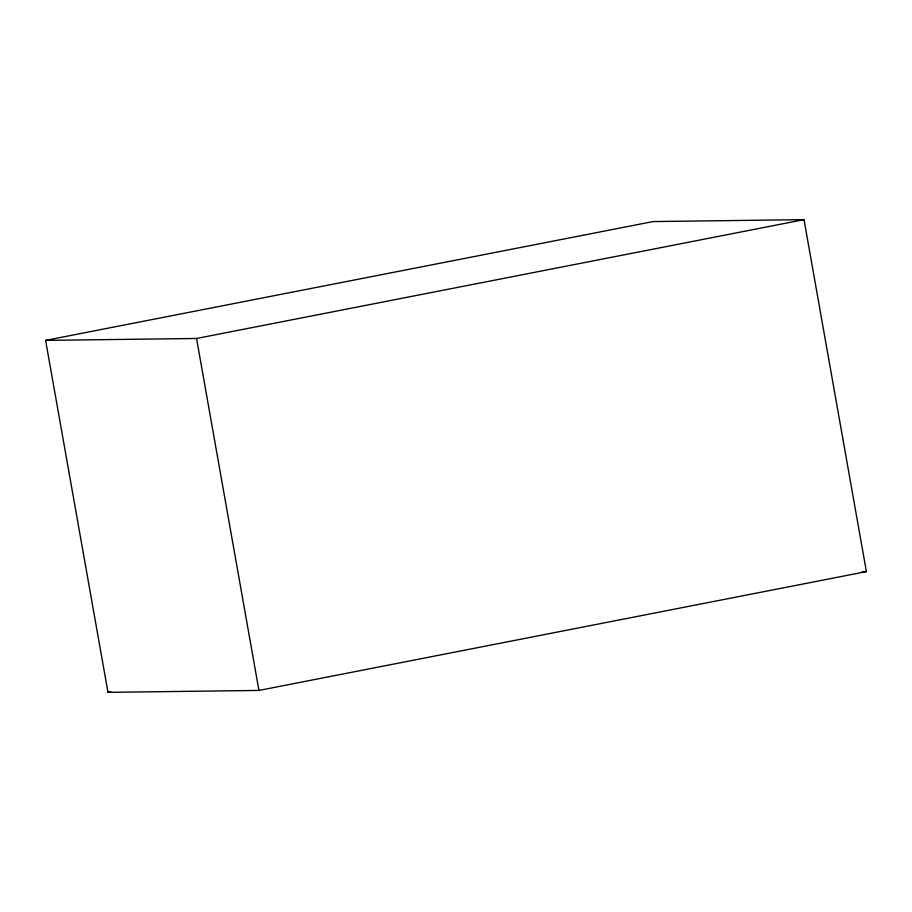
<?xml version="1.0" encoding="UTF-8"?>
<svg xmlns="http://www.w3.org/2000/svg" width="912" height="912" viewBox="0 0 912 912"><rect width="100%" height="100%" fill="white"/><g stroke="black" fill="none" stroke-linecap="round" stroke-linejoin="round"><path stroke-width="1.37" d="M45.6 340.393L653.06 221.57L804.008 219.644L866.4 571.607L258.94 690.43L107.992 692.356L45.6 340.393L196.547 338.466L804.008 219.644M107.992 692.356L110.785 691.809M862.125 571.664L866.4 571.607M196.547 338.466L258.94 690.43"/></g></svg>
